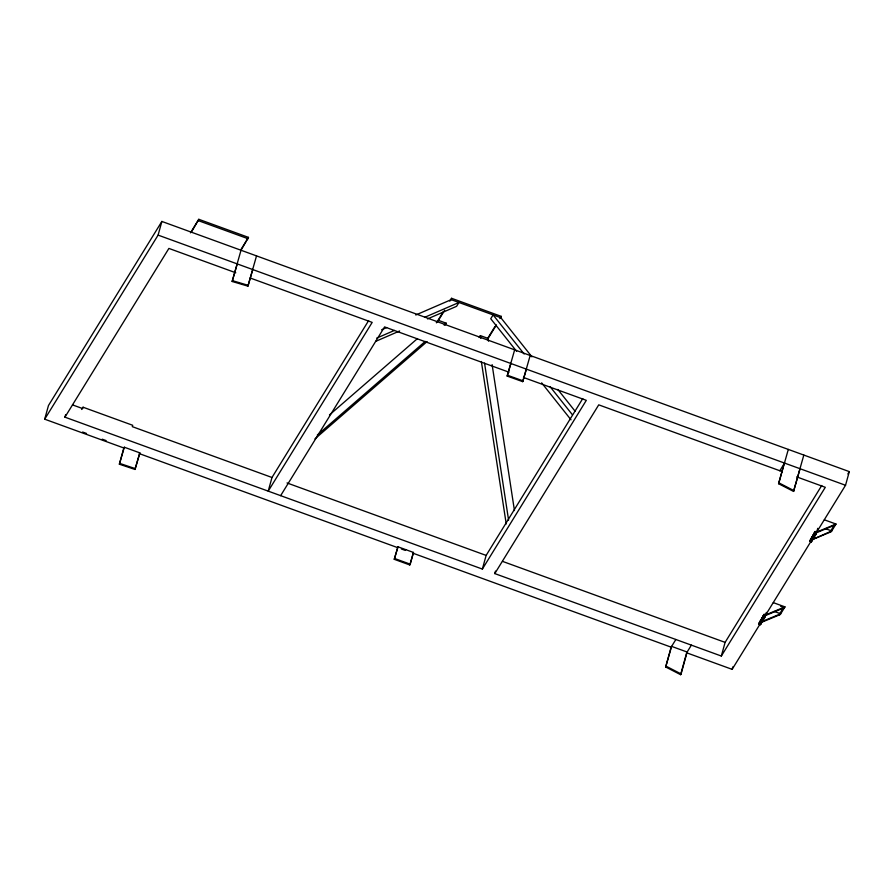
<?xml version="1.0" encoding="UTF-8"?>
<svg xmlns="http://www.w3.org/2000/svg" width="894" height="894" viewBox="0 0 894 894"><rect width="100%" height="100%" fill="white"/><g stroke="black" fill="none" stroke-linecap="round" stroke-linejoin="round"><path stroke-width="1.34" d="M123.841 447.983L119.371 464.209L134.994 469.451L139.833 452.867L124.311 447.223L123.841 447.983L44.7 419.185L48.466 405.53L161.87 221.444L849.3 471.619L845.534 485.274L814.982 534.869M523.448 377.447L586.319 400.333L482.369 569.065L64.938 417.163L65.631 414.682M368.619 320.622L271.988 477.485L132.323 426.661L132.703 425.287L83.053 407.217L82.673 408.58L72.515 404.893M44.7 419.185L158.104 235.111L161.87 221.444M119.371 464.209L124.311 447.223M191.35 232.183L198.814 219.309L248.476 237.379L241.011 250.253L232.149 281.476L247.929 286.158L256.522 255.896M134.994 469.451L139.833 452.867M232.149 281.476L237.245 263.909M247.929 286.158L252.767 269.552M271.988 477.485L268.222 491.141L372.183 322.399L250.208 278.012M415.766 315.001L451.202 299.658L451.582 298.294L501.232 316.364L500.863 317.728L531.93 356.851M394.254 559.309L397.964 546.804L413.475 552.447L410.245 564.181L409.776 564.952L394.254 559.309L397.964 546.804M409.776 564.952L413.475 552.447M530.176 355.477L522.699 381.649L507.166 376.083L510.899 363.489M507.166 376.083L514.653 349.833M522.699 381.649L526.41 369.144M482.369 569.065L486.135 555.409L582.765 398.556M796.643 476.871L825.296 487.297L721.335 656.04L494.784 573.59L495.466 571.098M665.672 666.991L671.606 646.384L687.128 652.039L681.094 673.931L680.625 674.691L665.672 666.991L671.137 647.155L675.864 639.489M680.625 674.691L686.659 652.799L691.386 645.133M721.335 656.04L725.101 642.373L821.754 485.487M803.829 455.068L793.548 491.421L778.596 483.721L784.072 463.841M778.596 483.721L788.307 449.414M686.659 652.799L732.13 669.349L732.812 666.868M793.548 491.421L800.063 468.724M759.878 621.229L758.805 624.168L760.358 624.738L765.085 617.061L766.37 612.412M773.321 602.645L784.966 606.881L780.239 614.558L760.962 622.57L760.358 624.738L765.208 615.664L784.485 607.652L780.607 606.244M761.431 621.799L761.051 623.163L759.498 622.593L763.655 615.094L765.208 615.664M764.135 614.334L758.805 624.168L764.135 614.334L765.677 614.893L784.966 606.881M817.742 528.332L816.121 534.232L811.394 541.898L809.841 541.339L810.914 538.4M810.534 539.764L814.691 532.265M815.16 531.494L809.841 541.339L815.16 531.494L816.714 532.064L835.991 524.052L824.357 519.816M811.394 541.898L812.087 540.322M64.938 417.163L168.899 248.42L235.781 272.771M81.656 409.474L83.053 407.217M190.478 232.842L198.814 219.309M240.832 249.784L248.476 237.379M280.638 495.656L384.588 326.913L509.032 372.206M436.462 322.835L443.335 311.682M449.805 301.166L451.582 298.294M437.267 322.287L444.676 310.24M445.022 325.114L446.207 323.192L438.44 320.365L436.35 322.186M479.162 337.53L480.346 335.619L488.102 338.435L488.526 341.195M487.487 338.681L495.052 326.411M499.858 318.599L501.232 316.364M488.102 338.435L496.416 324.935M405.72 549.631L405.25 550.391L401.372 548.983M494.784 573.59L598.734 404.848L782.406 471.686M779.814 470.747L784.541 463.081M847.858 473.954L849.3 471.619M732.13 669.349L760.962 622.57M763.32 618.726L811.26 540.904M813.093 537.942L814.356 535.897M778.875 615.117L783.602 607.451M829.9 532.288L834.627 524.61M835.991 524.052L831.264 531.718L811.987 539.73L831.744 530.947L825.274 528.6M329.45 414.95L417.487 338.558M317.303 435.054L425.242 341.385M444.106 325.014L446.207 323.192M314.934 438.887L427.075 341.575M814.311 533.629L816.121 534.232L816.244 532.824L835.521 524.812M763.286 616.458L764.828 617.028M381.593 329.797L386.655 327.606M376.698 338.111L394.41 330.434M424.784 317.281L458.957 302.485L456.599 306.318L427.488 318.923M375.603 341.396L399.64 330.981M762.705 621.263L780.708 613.787L774.249 611.429M232.619 280.705L248.398 285.387M119.841 463.438L135.475 468.691M507.636 375.312L523.18 380.889M451.202 299.658L500.863 317.728M198.434 220.673L248.096 238.743M158.104 235.111L845.534 485.274M759.185 623.263L760.738 623.833M287.019 482.95L486.135 555.409M502.473 561.354L725.101 642.373M82.617 432.037L86.539 433.467M102.218 439.177L106.14 440.597M139.352 453.638L397.495 547.575M413.006 553.218L671.137 647.155M394.735 558.538L410.245 564.181M779.065 482.95L794.017 490.65M666.142 666.231L681.094 673.931M557.811 389.449L575.077 411.184M524.163 354.024L493.097 314.911L490.739 318.745L516.631 351.342M550.056 386.621L572.495 414.872M541.652 382.856L570.998 419.8M492.102 364.607L514.452 510.575M480.346 335.619L480.76 338.368M484.559 363.154L508.597 520.14M481.352 361.489L506.227 523.973"/></g></svg>
